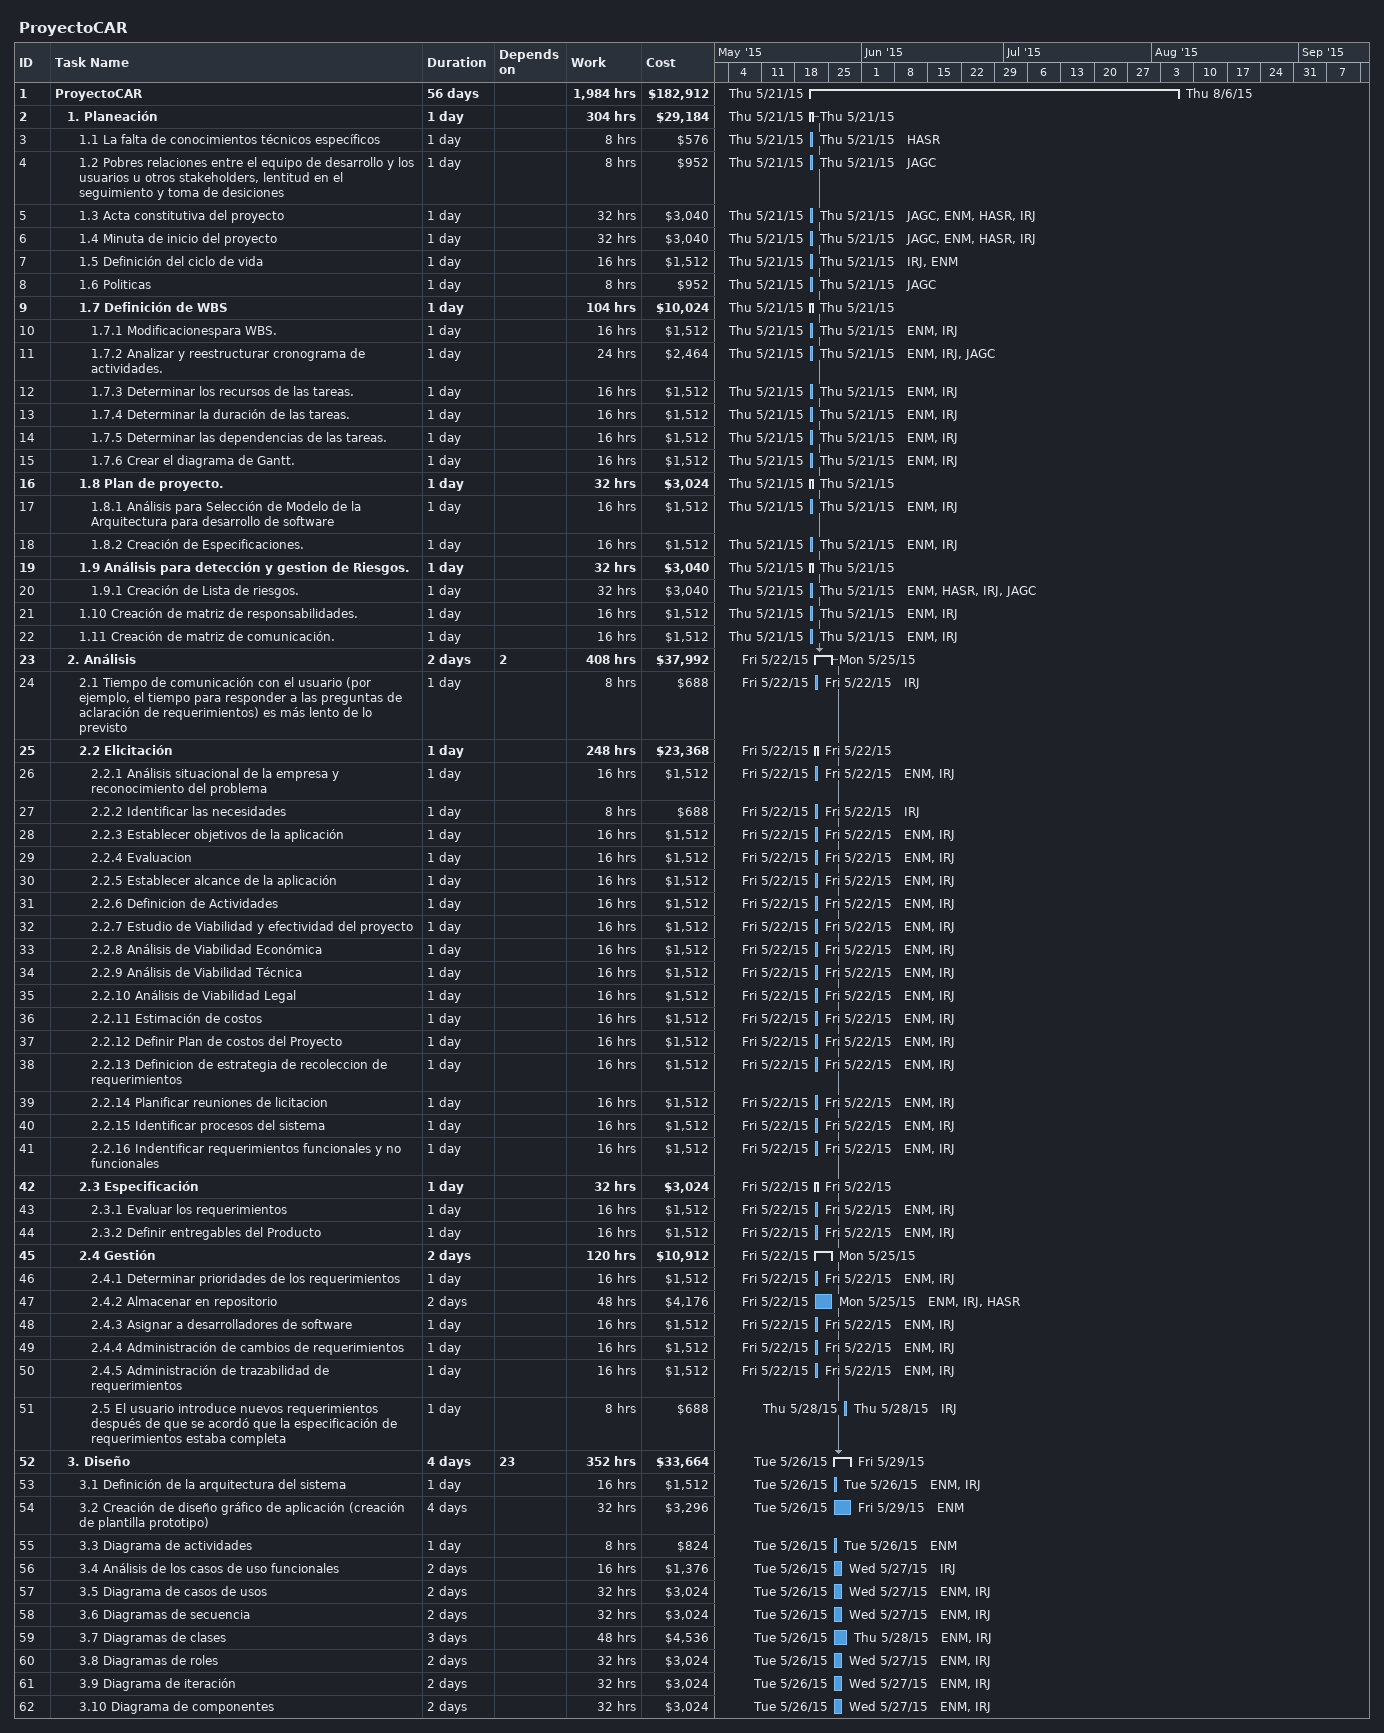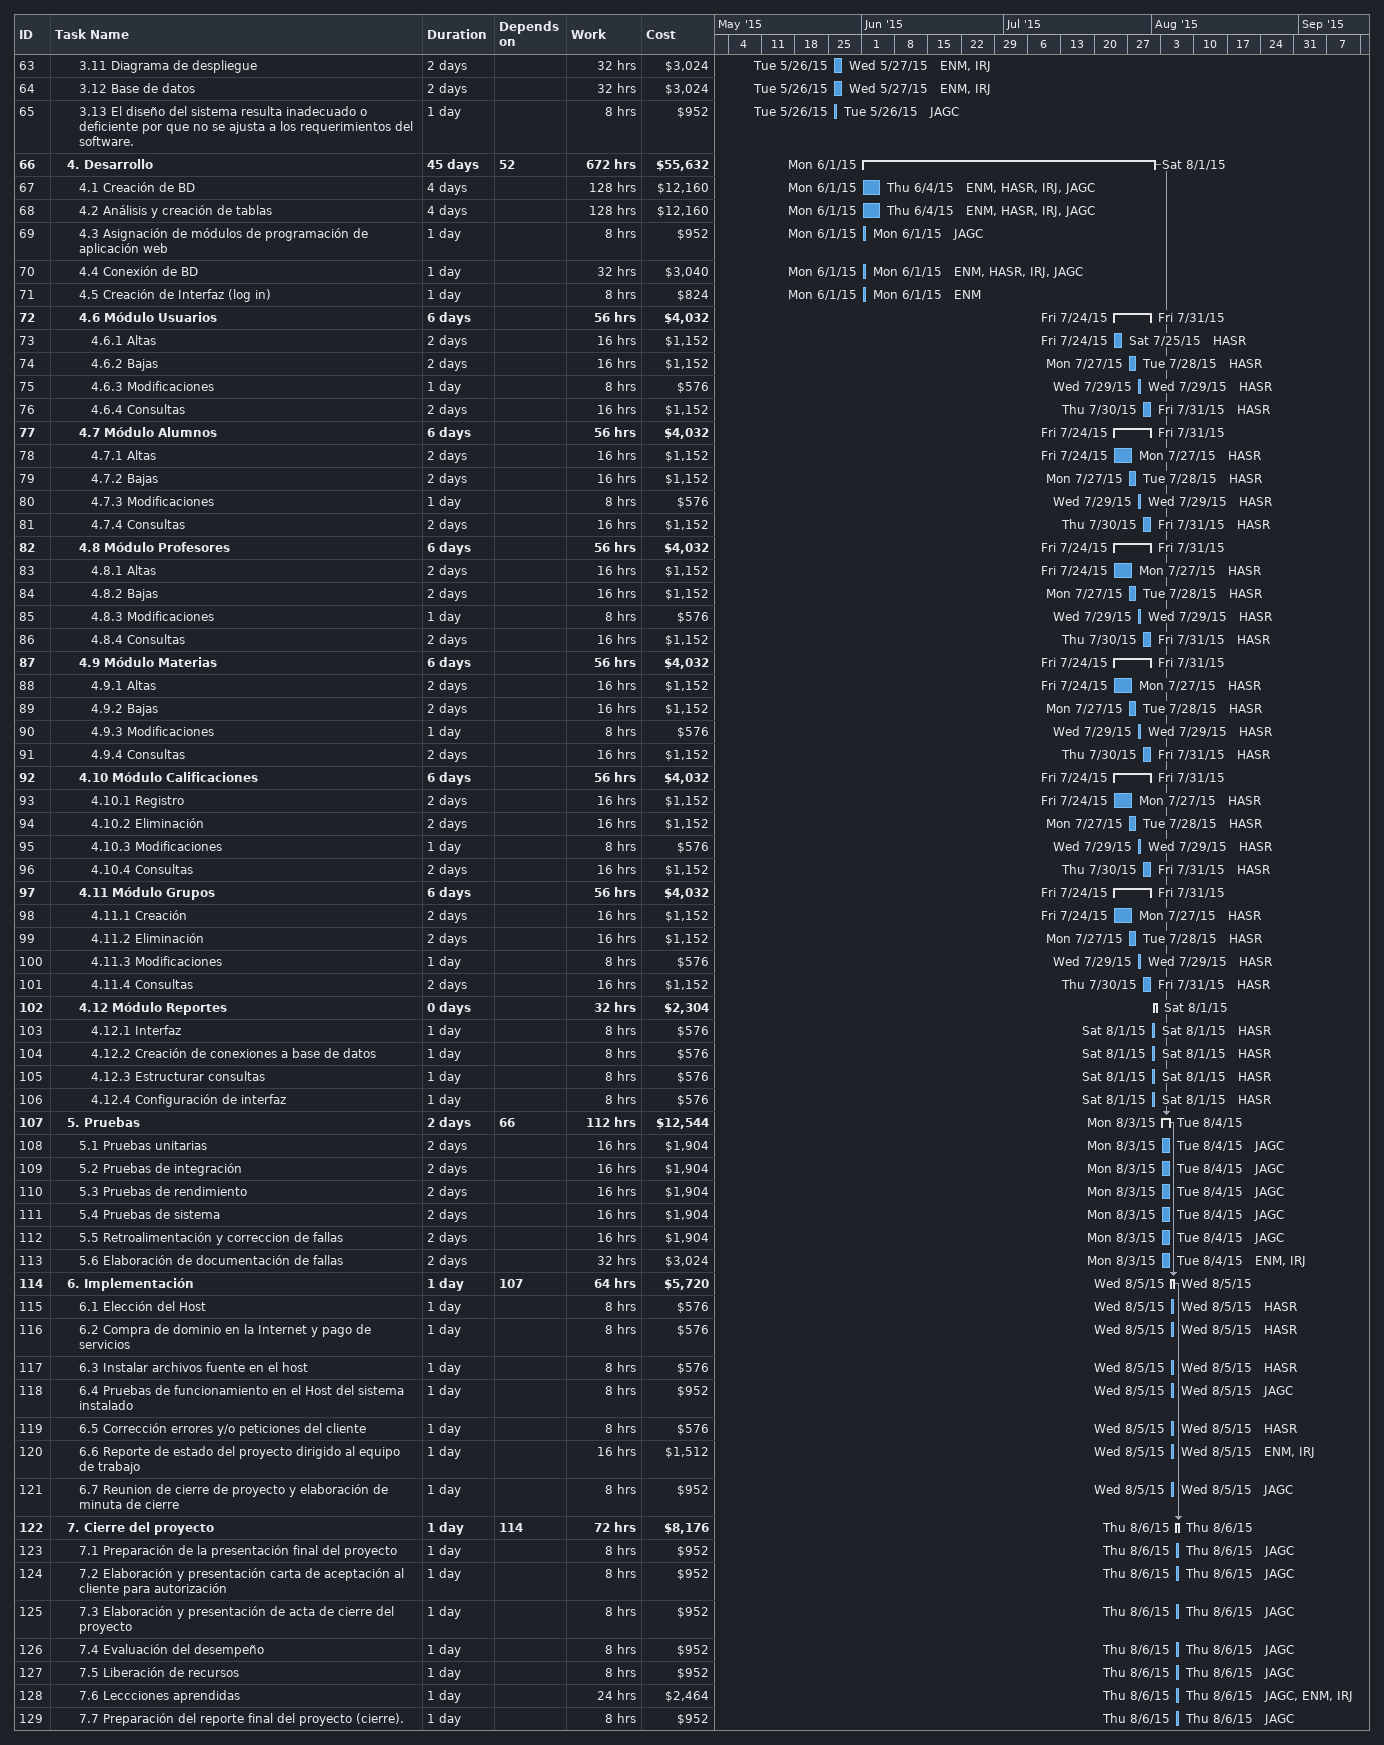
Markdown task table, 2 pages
ProyectoCAR

| ID | Level | Task | Duration | Start | Finish | Predecessors | Resources | Work (h) | Cost ($) |
|---|---|---|---|---|---|---|---|---|---|
| 1 | 1 | **ProyectoCAR** | 56d | 2015-05-21 | 2015-08-06 |  |  | 1984 | 182912 |
| 2 | 2 | **1. Planeación** | 1d | 2015-05-21 | 2015-05-21 |  |  | 304 | 29184 |
| 3 | 3 | 1.1 La falta de conocimientos técnicos específicos | 1d | 2015-05-21 | 2015-05-21 |  | HASR | 8 | 576 |
| 4 | 3 | 1.2 Pobres relaciones entre el equipo de desarrollo y los usuarios u otros stakeholders, lentitud en el seguimiento y toma de desiciones | 1d | 2015-05-21 | 2015-05-21 |  | JAGC | 8 | 952 |
| 5 | 3 | 1.3 Acta constitutiva del proyecto | 1d | 2015-05-21 | 2015-05-21 |  | JAGC, ENM, HASR, IRJ | 32 | 3040 |
| 6 | 3 | 1.4 Minuta de inicio del proyecto | 1d | 2015-05-21 | 2015-05-21 |  | JAGC, ENM, HASR, IRJ | 32 | 3040 |
| 7 | 3 | 1.5 Definición del ciclo de vida | 1d | 2015-05-21 | 2015-05-21 |  | IRJ, ENM | 16 | 1512 |
| 8 | 3 | 1.6 Politicas | 1d | 2015-05-21 | 2015-05-21 |  | JAGC | 8 | 952 |
| 9 | 3 | **1.7 Definición de WBS** | 1d | 2015-05-21 | 2015-05-21 |  |  | 104 | 10024 |
| 10 | 4 | 1.7.1 Modificacionespara WBS. | 1d | 2015-05-21 | 2015-05-21 |  | ENM, IRJ | 16 | 1512 |
| 11 | 4 | 1.7.2 Analizar y reestructurar cronograma de actividades. | 1d | 2015-05-21 | 2015-05-21 |  | ENM, IRJ, JAGC | 24 | 2464 |
| 12 | 4 | 1.7.3 Determinar los recursos de las tareas. | 1d | 2015-05-21 | 2015-05-21 |  | ENM, IRJ | 16 | 1512 |
| 13 | 4 | 1.7.4 Determinar la duración de las tareas. | 1d | 2015-05-21 | 2015-05-21 |  | ENM, IRJ | 16 | 1512 |
| 14 | 4 | 1.7.5 Determinar las dependencias de las tareas. | 1d | 2015-05-21 | 2015-05-21 |  | ENM, IRJ | 16 | 1512 |
| 15 | 4 | 1.7.6 Crear el diagrama de Gantt. | 1d | 2015-05-21 | 2015-05-21 |  | ENM, IRJ | 16 | 1512 |
| 16 | 3 | **1.8 Plan de proyecto.** | 1d | 2015-05-21 | 2015-05-21 |  |  | 32 | 3024 |
| 17 | 4 | 1.8.1 Análisis para Selección de Modelo de la Arquitectura para desarrollo de software | 1d | 2015-05-21 | 2015-05-21 |  | ENM, IRJ | 16 | 1512 |
| 18 | 4 | 1.8.2 Creación de Especificaciones. | 1d | 2015-05-21 | 2015-05-21 |  | ENM, IRJ | 16 | 1512 |
| 19 | 3 | **1.9 Análisis para detección y gestion de Riesgos.** | 1d | 2015-05-21 | 2015-05-21 |  |  | 32 | 3040 |
| 20 | 4 | 1.9.1 Creación de Lista de riesgos. | 1d | 2015-05-21 | 2015-05-21 |  | ENM, HASR, IRJ, JAGC | 32 | 3040 |
| 21 | 3 | 1.10 Creación de matriz de responsabilidades. | 1d | 2015-05-21 | 2015-05-21 |  | ENM, IRJ | 16 | 1512 |
| 22 | 3 | 1.11 Creación de matriz de comunicación. | 1d | 2015-05-21 | 2015-05-21 |  | ENM, IRJ | 16 | 1512 |
| 23 | 2 | **2. Análisis** | 2d | 2015-05-22 | 2015-05-25 | 2 |  | 408 | 37992 |
| 24 | 3 | 2.1 Tiempo de comunicación con el usuario (por ejemplo, el tiempo para responder a las preguntas de aclaración de requerimientos) es más lento de lo previsto | 1d | 2015-05-22 | 2015-05-22 |  | IRJ | 8 | 688 |
| 25 | 3 | **2.2 Elicitación** | 1d | 2015-05-22 | 2015-05-22 |  |  | 248 | 23368 |
| 26 | 4 | 2.2.1 Análisis situacional de la empresa y reconocimiento del problema | 1d | 2015-05-22 | 2015-05-22 |  | ENM, IRJ | 16 | 1512 |
| 27 | 4 | 2.2.2 Identificar las necesidades | 1d | 2015-05-22 | 2015-05-22 |  | IRJ | 8 | 688 |
| 28 | 4 | 2.2.3 Establecer objetivos de la aplicación | 1d | 2015-05-22 | 2015-05-22 |  | ENM, IRJ | 16 | 1512 |
| 29 | 4 | 2.2.4 Evaluacion | 1d | 2015-05-22 | 2015-05-22 |  | ENM, IRJ | 16 | 1512 |
| 30 | 4 | 2.2.5 Establecer alcance de la aplicación | 1d | 2015-05-22 | 2015-05-22 |  | ENM, IRJ | 16 | 1512 |
| 31 | 4 | 2.2.6 Definicion de Actividades | 1d | 2015-05-22 | 2015-05-22 |  | ENM, IRJ | 16 | 1512 |
| 32 | 4 | 2.2.7 Estudio de Viabilidad y efectividad del proyecto | 1d | 2015-05-22 | 2015-05-22 |  | ENM, IRJ | 16 | 1512 |
| 33 | 4 | 2.2.8 Análisis de Viabilidad Económica | 1d | 2015-05-22 | 2015-05-22 |  | ENM, IRJ | 16 | 1512 |
| 34 | 4 | 2.2.9 Análisis de Viabilidad Técnica | 1d | 2015-05-22 | 2015-05-22 |  | ENM, IRJ | 16 | 1512 |
| 35 | 4 | 2.2.10 Análisis de Viabilidad Legal | 1d | 2015-05-22 | 2015-05-22 |  | ENM, IRJ | 16 | 1512 |
| 36 | 4 | 2.2.11 Estimación de costos | 1d | 2015-05-22 | 2015-05-22 |  | ENM, IRJ | 16 | 1512 |
| 37 | 4 | 2.2.12 Definir Plan de costos del Proyecto | 1d | 2015-05-22 | 2015-05-22 |  | ENM, IRJ | 16 | 1512 |
| 38 | 4 | 2.2.13 Definicion de estrategia de recoleccion de requerimientos | 1d | 2015-05-22 | 2015-05-22 |  | ENM, IRJ | 16 | 1512 |
| 39 | 4 | 2.2.14 Planificar reuniones de licitacion | 1d | 2015-05-22 | 2015-05-22 |  | ENM, IRJ | 16 | 1512 |
| 40 | 4 | 2.2.15 Identificar procesos del sistema | 1d | 2015-05-22 | 2015-05-22 |  | ENM, IRJ | 16 | 1512 |
| 41 | 4 | 2.2.16 Indentificar requerimientos funcionales y no funcionales | 1d | 2015-05-22 | 2015-05-22 |  | ENM, IRJ | 16 | 1512 |
| 42 | 3 | **2.3 Especificación** | 1d | 2015-05-22 | 2015-05-22 |  |  | 32 | 3024 |
| 43 | 4 | 2.3.1 Evaluar los requerimientos | 1d | 2015-05-22 | 2015-05-22 |  | ENM, IRJ | 16 | 1512 |
| 44 | 4 | 2.3.2 Definir entregables del Producto | 1d | 2015-05-22 | 2015-05-22 |  | ENM, IRJ | 16 | 1512 |
| 45 | 3 | **2.4 Gestión** | 2d | 2015-05-22 | 2015-05-25 |  |  | 120 | 10912 |
| 46 | 4 | 2.4.1 Determinar prioridades de los requerimientos | 1d | 2015-05-22 | 2015-05-22 |  | ENM, IRJ | 16 | 1512 |
| 47 | 4 | 2.4.2 Almacenar en repositorio | 2d | 2015-05-22 | 2015-05-25 |  | ENM, IRJ, HASR | 48 | 4176 |
| 48 | 4 | 2.4.3 Asignar a desarrolladores de software | 1d | 2015-05-22 | 2015-05-22 |  | ENM, IRJ | 16 | 1512 |
| 49 | 4 | 2.4.4 Administración de cambios de requerimientos | 1d | 2015-05-22 | 2015-05-22 |  | ENM, IRJ | 16 | 1512 |
| 50 | 4 | 2.4.5 Administración de trazabilidad de requerimientos | 1d | 2015-05-22 | 2015-05-22 |  | ENM, IRJ | 16 | 1512 |
| 51 | 4 | 2.5 El usuario introduce nuevos requerimientos después de que se acordó que la especificación de requerimientos estaba completa | 1d | 2015-05-28 | 2015-05-28 |  | IRJ | 8 | 688 |
| 52 | 2 | **3. Diseño** | 4d | 2015-05-26 | 2015-05-29 | 23 |  | 352 | 33664 |
| 53 | 3 | 3.1 Definición de la arquitectura del sistema | 1d | 2015-05-26 | 2015-05-26 |  | ENM, IRJ | 16 | 1512 |
| 54 | 3 | 3.2 Creación de diseño gráfico de aplicación (creación de plantilla prototipo) | 4d | 2015-05-26 | 2015-05-29 |  | ENM | 32 | 3296 |
| 55 | 3 | 3.3 Diagrama de actividades | 1d | 2015-05-26 | 2015-05-26 |  | ENM | 8 | 824 |
| 56 | 3 | 3.4 Análisis de los casos de uso funcionales | 2d | 2015-05-26 | 2015-05-27 |  | IRJ | 16 | 1376 |
| 57 | 3 | 3.5 Diagrama de casos de usos | 2d | 2015-05-26 | 2015-05-27 |  | ENM, IRJ | 32 | 3024 |
| 58 | 3 | 3.6 Diagramas de secuencia | 2d | 2015-05-26 | 2015-05-27 |  | ENM, IRJ | 32 | 3024 |
| 59 | 3 | 3.7 Diagramas de clases | 3d | 2015-05-26 | 2015-05-28 |  | ENM, IRJ | 48 | 4536 |
| 60 | 3 | 3.8 Diagramas de roles | 2d | 2015-05-26 | 2015-05-27 |  | ENM, IRJ | 32 | 3024 |
| 61 | 3 | 3.9 Diagrama de iteración | 2d | 2015-05-26 | 2015-05-27 |  | ENM, IRJ | 32 | 3024 |
| 62 | 3 | 3.10 Diagrama de componentes | 2d | 2015-05-26 | 2015-05-27 |  | ENM, IRJ | 32 | 3024 |
| 63 | 3 | 3.11 Diagrama de despliegue | 2d | 2015-05-26 | 2015-05-27 |  | ENM, IRJ | 32 | 3024 |
| 64 | 3 | 3.12 Base de datos | 2d | 2015-05-26 | 2015-05-27 |  | ENM, IRJ | 32 | 3024 |
| 65 | 3 | 3.13 El diseño del sistema resulta inadecuado o deficiente por que no se ajusta a los requerimientos del software. | 1d | 2015-05-26 | 2015-05-26 |  | JAGC | 8 | 952 |
| 66 | 2 | **4. Desarrollo** | 45d | 2015-06-01 | 2015-08-01 | 52 |  | 672 | 55632 |
| 67 | 3 | 4.1 Creación de BD | 4d | 2015-06-01 | 2015-06-04 |  | ENM, HASR, IRJ, JAGC | 128 | 12160 |
| 68 | 3 | 4.2 Análisis y creación de tablas | 4d | 2015-06-01 | 2015-06-04 |  | ENM, HASR, IRJ, JAGC | 128 | 12160 |
| 69 | 3 | 4.3 Asignación de módulos de programación de aplicación web | 1d | 2015-06-01 | 2015-06-01 |  | JAGC | 8 | 952 |
| 70 | 3 | 4.4 Conexión de BD | 1d | 2015-06-01 | 2015-06-01 |  | ENM, HASR, IRJ, JAGC | 32 | 3040 |
| 71 | 3 | 4.5 Creación de Interfaz (log in) | 1d | 2015-06-01 | 2015-06-01 |  | ENM | 8 | 824 |
| 72 | 3 | **4.6 Módulo Usuarios** | 6d | 2015-07-24 | 2015-07-31 |  |  | 56 | 4032 |
| 73 | 4 | 4.6.1 Altas | 2d | 2015-07-24 | 2015-07-25 |  | HASR | 16 | 1152 |
| 74 | 4 | 4.6.2 Bajas | 2d | 2015-07-27 | 2015-07-28 |  | HASR | 16 | 1152 |
| 75 | 4 | 4.6.3 Modificaciones | 1d | 2015-07-29 | 2015-07-29 |  | HASR | 8 | 576 |
| 76 | 4 | 4.6.4 Consultas | 2d | 2015-07-30 | 2015-07-31 |  | HASR | 16 | 1152 |
| 77 | 3 | **4.7 Módulo Alumnos** | 6d | 2015-07-24 | 2015-07-31 |  |  | 56 | 4032 |
| 78 | 4 | 4.7.1 Altas | 2d | 2015-07-24 | 2015-07-27 |  | HASR | 16 | 1152 |
| 79 | 4 | 4.7.2 Bajas | 2d | 2015-07-27 | 2015-07-28 |  | HASR | 16 | 1152 |
| 80 | 4 | 4.7.3 Modificaciones | 1d | 2015-07-29 | 2015-07-29 |  | HASR | 8 | 576 |
| 81 | 4 | 4.7.4 Consultas | 2d | 2015-07-30 | 2015-07-31 |  | HASR | 16 | 1152 |
| 82 | 3 | **4.8 Módulo Profesores** | 6d | 2015-07-24 | 2015-07-31 |  |  | 56 | 4032 |
| 83 | 4 | 4.8.1 Altas | 2d | 2015-07-24 | 2015-07-27 |  | HASR | 16 | 1152 |
| 84 | 4 | 4.8.2 Bajas | 2d | 2015-07-27 | 2015-07-28 |  | HASR | 16 | 1152 |
| 85 | 4 | 4.8.3 Modificaciones | 1d | 2015-07-29 | 2015-07-29 |  | HASR | 8 | 576 |
| 86 | 4 | 4.8.4 Consultas | 2d | 2015-07-30 | 2015-07-31 |  | HASR | 16 | 1152 |
| 87 | 3 | **4.9 Módulo Materias** | 6d | 2015-07-24 | 2015-07-31 |  |  | 56 | 4032 |
| 88 | 4 | 4.9.1 Altas | 2d | 2015-07-24 | 2015-07-27 |  | HASR | 16 | 1152 |
| 89 | 4 | 4.9.2 Bajas | 2d | 2015-07-27 | 2015-07-28 |  | HASR | 16 | 1152 |
| 90 | 4 | 4.9.3 Modificaciones | 1d | 2015-07-29 | 2015-07-29 |  | HASR | 8 | 576 |
| 91 | 4 | 4.9.4 Consultas | 2d | 2015-07-30 | 2015-07-31 |  | HASR | 16 | 1152 |
| 92 | 3 | **4.10 Módulo Calificaciones** | 6d | 2015-07-24 | 2015-07-31 |  |  | 56 | 4032 |
| 93 | 4 | 4.10.1 Registro | 2d | 2015-07-24 | 2015-07-27 |  | HASR | 16 | 1152 |
| 94 | 4 | 4.10.2 Eliminación | 2d | 2015-07-27 | 2015-07-28 |  | HASR | 16 | 1152 |
| 95 | 4 | 4.10.3 Modificaciones | 1d | 2015-07-29 | 2015-07-29 |  | HASR | 8 | 576 |
| 96 | 4 | 4.10.4 Consultas | 2d | 2015-07-30 | 2015-07-31 |  | HASR | 16 | 1152 |
| 97 | 3 | **4.11 Módulo Grupos** | 6d | 2015-07-24 | 2015-07-31 |  |  | 56 | 4032 |
| 98 | 4 | 4.11.1 Creación | 2d | 2015-07-24 | 2015-07-27 |  | HASR | 16 | 1152 |
| 99 | 4 | 4.11.2 Eliminación | 2d | 2015-07-27 | 2015-07-28 |  | HASR | 16 | 1152 |
| 100 | 4 | 4.11.3 Modificaciones | 1d | 2015-07-29 | 2015-07-29 |  | HASR | 8 | 576 |
| 101 | 4 | 4.11.4 Consultas | 2d | 2015-07-30 | 2015-07-31 |  | HASR | 16 | 1152 |
| 102 | 3 | **4.12 Módulo Reportes** | 0d | 2015-08-01 | 2015-08-01 |  |  | 32 | 2304 |
| 103 | 4 | 4.12.1 Interfaz | 1d | 2015-08-01 | 2015-08-01 |  | HASR | 8 | 576 |
| 104 | 4 | 4.12.2 Creación de conexiones a base de datos | 1d | 2015-08-01 | 2015-08-01 |  | HASR | 8 | 576 |
| 105 | 4 | 4.12.3 Estructurar consultas | 1d | 2015-08-01 | 2015-08-01 |  | HASR | 8 | 576 |
| 106 | 4 | 4.12.4 Configuración de interfaz | 1d | 2015-08-01 | 2015-08-01 |  | HASR | 8 | 576 |
| 107 | 2 | **5. Pruebas** | 2d | 2015-08-03 | 2015-08-04 | 66 |  | 112 | 12544 |
| 108 | 3 | 5.1 Pruebas unitarias | 2d | 2015-08-03 | 2015-08-04 |  | JAGC | 16 | 1904 |
| 109 | 3 | 5.2 Pruebas de integración | 2d | 2015-08-03 | 2015-08-04 |  | JAGC | 16 | 1904 |
| 110 | 3 | 5.3 Pruebas de rendimiento | 2d | 2015-08-03 | 2015-08-04 |  | JAGC | 16 | 1904 |
| 111 | 3 | 5.4 Pruebas de sistema | 2d | 2015-08-03 | 2015-08-04 |  | JAGC | 16 | 1904 |
| 112 | 3 | 5.5 Retroalimentación y correccion de fallas | 2d | 2015-08-03 | 2015-08-04 |  | JAGC | 16 | 1904 |
| 113 | 3 | 5.6 Elaboración de documentación de fallas | 2d | 2015-08-03 | 2015-08-04 |  | ENM, IRJ | 32 | 3024 |
| 114 | 2 | **6. Implementación** | 1d | 2015-08-05 | 2015-08-05 | 107 |  | 64 | 5720 |
| 115 | 3 | 6.1 Elección del Host | 1d | 2015-08-05 | 2015-08-05 |  | HASR | 8 | 576 |
| 116 | 3 | 6.2 Compra de dominio en la Internet y pago de servicios | 1d | 2015-08-05 | 2015-08-05 |  | HASR | 8 | 576 |
| 117 | 3 | 6.3 Instalar archivos fuente en el host | 1d | 2015-08-05 | 2015-08-05 |  | HASR | 8 | 576 |
| 118 | 3 | 6.4 Pruebas de funcionamiento en el Host del sistema instalado | 1d | 2015-08-05 | 2015-08-05 |  | JAGC | 8 | 952 |
| 119 | 3 | 6.5 Corrección errores y/o peticiones del cliente | 1d | 2015-08-05 | 2015-08-05 |  | HASR | 8 | 576 |
| 120 | 3 | 6.6 Reporte de estado del proyecto dirigido al equipo de trabajo | 1d | 2015-08-05 | 2015-08-05 |  | ENM, IRJ | 16 | 1512 |
| 121 | 3 | 6.7 Reunion de cierre de proyecto y elaboración de minuta de cierre | 1d | 2015-08-05 | 2015-08-05 |  | JAGC | 8 | 952 |
| 122 | 2 | **7. Cierre del proyecto** | 1d | 2015-08-06 | 2015-08-06 | 114 |  | 72 | 8176 |
| 123 | 3 | 7.1 Preparación de la presentación final del proyecto | 1d | 2015-08-06 | 2015-08-06 |  | JAGC | 8 | 952 |
| 124 | 3 | 7.2 Elaboración y presentación carta de aceptación al cliente para autorización | 1d | 2015-08-06 | 2015-08-06 |  | JAGC | 8 | 952 |
| 125 | 3 | 7.3 Elaboración y presentación de acta de cierre del proyecto | 1d | 2015-08-06 | 2015-08-06 |  | JAGC | 8 | 952 |
| 126 | 3 | 7.4 Evaluación del desempeño | 1d | 2015-08-06 | 2015-08-06 |  | JAGC | 8 | 952 |
| 127 | 3 | 7.5 Liberación de recursos | 1d | 2015-08-06 | 2015-08-06 |  | JAGC | 8 | 952 |
| 128 | 3 | 7.6 Leccciones aprendidas | 1d | 2015-08-06 | 2015-08-06 |  | JAGC, ENM, IRJ | 24 | 2464 |
| 129 | 3 | 7.7 Preparación del reporte final del proyecto (cierre). | 1d | 2015-08-06 | 2015-08-06 |  | JAGC | 8 | 952 |
